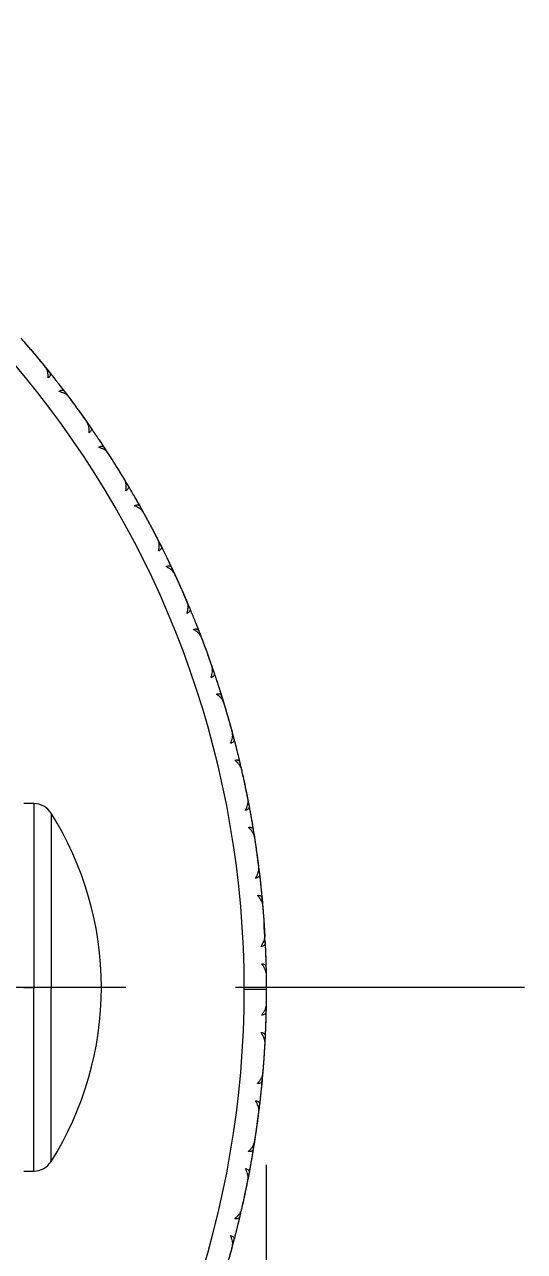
# Model space of a CAD drawing. Extents: x 1661 to 2451, y 0 to 579.
# Drawn here: x 2184.14 to 2195.54, y 518.7 to 546.67 of the extents above; entities that cross this region are included whole.
import ezdxf

# ---------------------------------------------------------------- set-up
doc = ezdxf.new("R2010")
doc.units = 0
doc.header["$LTSCALE"] = 10
doc.header["$MEASUREMENT"] = 0
doc.header["$PDMODE"] = 3
doc.header["$PDSIZE"] = -10
doc.linetypes.add('CENTER', pattern=[2, 1.25, -0.25, 0.25, -0.25])
doc.layers.get('0').update_dxf_attribs({"linetype": 'CONTINUOUS'})
doc.layers.get('DEFPOINTS').update_dxf_attribs({"linetype": 'CONTINUOUS'})
doc.layers.add('1', color=7, linetype='CONTINUOUS')
doc.layers.add('BODY', color=7, linetype='CONTINUOUS')
doc.styles.add('Daelim Dimension', font='')
doc.styles.get('Daelim Dimension').set_extended_font_data('나눔고딕')
doc.dimstyles.new('DEFAULT', dxfattribs={"dimscale": 2, "dimtxt": 2, "dimasz": 2, "dimexe": 0, "dimexo": 2, "dimgap": 1, "dimtad": 1, "dimdec": 0, "dimzin": 9, "dimdsep": 46, "dimtxsty": 'Daelim Dimension', "dimcen": 0.5, "dimclrd": 5, "dimclre": 5, "dimclrt": 256, "dimadec": 1, "dimazin": 0, "dimtfac": 1, "dimtdec": 0, "dimtix": 1, "dimtmove": 0, "dimatfit": 3, "dimfxl": 1, "dimtolj": 1, "dimtzin": 1, "dimlwd": 9, "dimlwe": 9, "dimarcsym": 0})

# ---------------------------------------------------------------- blocks, each defined once
blk = doc.blocks.new('*D14')
at = {"color": 5, "lineweight": 9, "ltscale": 0.5, "transparency": 16777216}
for p, q in [((2017.276, 520.671), (2017.276, 490.276)), ((2189.649, 520.674), (2189.649, 490.276)), ((2021.276, 492.276), (2185.649, 492.276))]:
    blk.add_line(p, q, dxfattribs=at)
at = {"color": 5, "ltscale": 0.5, "transparency": 16777216}
for points in [[(2021.276, 492.943), (2021.276, 491.609), (2017.276, 492.276)], [(2185.649, 492.943), (2185.649, 491.609), (2189.649, 492.276)]]:
    blk.add_solid(points, dxfattribs=at)
at = {"layer": 'DEFPOINTS', "color": 0, "ltscale": 0.5, "transparency": 16777216}
for p in [(2017.276, 524.671), (2189.649, 524.674), (2189.649, 492.276)]:
    blk.add_point(p, dxfattribs=at)
at = {"color": 7, "ltscale": 0.5, "transparency": 16777216, "insert": (2103.463, 499.67), "char_height": 10, "attachment_point": 5, "style": 'Daelim Dimension'}
blk.add_mtext('\\A1;172', dxfattribs=at)

msp = doc.modelspace()

# ---------------------------------------------------------------- linework, layer by layer
at = {"layer": '1', "color": 7, "linetype": 'Continuous', "lineweight": 18}
for p, q in [((2184.35, 528.911), (2184.122, 528.911)), ((2184.122, 520.532), (2184.35, 520.532))]:
    msp.add_line(p, q, dxfattribs=at)
at = {"layer": '1', "color": 7, "linetype": 'Continuous', "lineweight": 13}
for p, q in [((2184.35, 528.911), (2184.35, 524.721)), ((2184.743, 528.693), (2184.743, 524.721)), ((2184.122, 524.721), (2184.35, 524.721)), ((2184.35, 524.721), (2184.35, 524.692)), ((2184.743, 524.721), (2184.35, 524.721)), ((2184.35, 520.532), (2184.35, 524.692)), ((2185.891, 524.721), (2184.743, 524.721)), ((2184.743, 524.721), (2184.743, 524.694)), ((2184.743, 520.749), (2184.743, 524.694)), ((2189.649, 524.674), (2189.149, 524.674))]:
    msp.add_line(p, q, dxfattribs=at)
for start, end in [(0, 152.7834), (207.2194, 0)]:
    msp.add_arc((2167.149, 524.674), 22, start, end, dxfattribs=at)
at = {"layer": '1', "color": 7, "linetype": 'Continuous', "lineweight": 18}
for centre, radius, start, end in [((2184.35, 528.445), 0.465, 32.2309, 90), ((2178.443, 524.721), 7.448, 0, 32.231), ((2178.443, 524.721), 7.448, 327.769, 0), ((2184.35, 520.997), 0.465, 270, 327.7691)]:
    msp.add_arc(centre, radius, start, end, dxfattribs=at)
for points in [[(2184.054, 539.522), (2184.103, 539.467), (2184.2, 539.355), (2184.297, 539.242), (2184.344, 539.185)], [(2184.237, 539.311), (2184.242, 539.306), (2184.247, 539.3), (2184.251, 539.295)], [(2184.345, 539.185), (2184.358, 539.169), (2184.372, 539.152), (2184.385, 539.136)], [(2184.385, 539.136), (2184.399, 539.12), (2184.413, 539.104), (2184.426, 539.088)], [(2184.426, 539.087), (2184.474, 539.03), (2184.568, 538.916), (2184.662, 538.801), (2184.708, 538.743)], [(2184.518, 538.977), (2184.527, 538.966), (2184.536, 538.955), (2184.545, 538.944)], [(2184.662, 538.8), (2184.722, 538.726), (2184.781, 538.651), (2184.84, 538.576)], [(2184.841, 538.576), (2184.854, 538.559), (2184.867, 538.543), (2184.88, 538.526)], [(2184.88, 538.526), (2184.893, 538.509), (2184.906, 538.493), (2184.919, 538.476)], [(2184.919, 538.476), (2184.988, 538.387), (2185.057, 538.297), (2185.125, 538.207)], [(2185.049, 538.307), (2185.094, 538.248), (2185.183, 538.13), (2185.271, 538.01), (2185.315, 537.95)], [(2185.217, 538.083), (2185.221, 538.078), (2185.225, 538.072), (2185.23, 538.066)], [(2185.315, 537.95), (2185.327, 537.933), (2185.34, 537.916), (2185.352, 537.899)], [(2185.352, 537.899), (2185.365, 537.882), (2185.377, 537.864), (2185.39, 537.847)], [(2185.39, 537.847), (2185.433, 537.787), (2185.52, 537.666), (2185.605, 537.545), (2185.647, 537.484)], [(2185.474, 537.73), (2185.482, 537.719), (2185.49, 537.708), (2185.498, 537.696)], [(2185.605, 537.544), (2185.659, 537.466), (2185.714, 537.387), (2185.767, 537.308)], [(2185.767, 537.308), (2185.779, 537.29), (2185.791, 537.273), (2185.803, 537.255)], [(2185.803, 537.255), (2185.815, 537.238), (2185.826, 537.22), (2185.838, 537.203)], [(2185.838, 537.203), (2185.901, 537.109), (2185.963, 537.015), (2186.025, 536.92)], [(2185.956, 537.025), (2185.997, 536.963), (2186.078, 536.839), (2186.157, 536.714), (2186.197, 536.651)], [(2186.108, 536.79), (2186.112, 536.784), (2186.116, 536.778), (2186.12, 536.772)], [(2186.197, 536.651), (2186.208, 536.633), (2186.219, 536.615), (2186.231, 536.597)], [(2186.231, 536.597), (2186.242, 536.579), (2186.253, 536.561), (2186.264, 536.543)], [(2186.264, 536.543), (2186.303, 536.48), (2186.381, 536.353), (2186.457, 536.226), (2186.495, 536.162)], [(2186.34, 536.42), (2186.347, 536.408), (2186.354, 536.396), (2186.362, 536.384)], [(2186.458, 536.225), (2186.507, 536.143), (2186.555, 536.061), (2186.603, 535.979)], [(2186.603, 535.979), (2186.614, 535.96), (2186.624, 535.942), (2186.635, 535.924)], [(2186.635, 535.924), (2186.646, 535.905), (2186.656, 535.887), (2186.667, 535.869)], [(2186.667, 535.868), (2186.723, 535.77), (2186.778, 535.672), (2186.833, 535.573)], [(2186.772, 535.683), (2186.808, 535.619), (2186.88, 535.489), (2186.951, 535.358), (2186.986, 535.293)], [(2186.907, 535.438), (2186.911, 535.432), (2186.914, 535.426), (2186.918, 535.419)], [(2186.986, 535.293), (2186.996, 535.274), (2187.006, 535.255), (2187.016, 535.237)], [(2187.016, 535.237), (2187.026, 535.218), (2187.036, 535.199), (2187.046, 535.181)], [(2187.046, 535.18), (2187.08, 535.115), (2187.149, 534.983), (2187.216, 534.851), (2187.25, 534.785)], [(2187.112, 535.053), (2187.119, 535.041), (2187.125, 535.028), (2187.132, 535.016)], [(2187.217, 534.85), (2187.26, 534.765), (2187.302, 534.68), (2187.344, 534.594)], [(2187.344, 534.594), (2187.354, 534.575), (2187.363, 534.556), (2187.372, 534.537)], [(2187.372, 534.537), (2187.382, 534.518), (2187.391, 534.499), (2187.4, 534.48)], [(2187.4, 534.48), (2187.449, 534.378), (2187.498, 534.276), (2187.545, 534.174)], [(2187.492, 534.288), (2187.524, 534.221), (2187.586, 534.086), (2187.648, 533.951), (2187.678, 533.883)], [(2187.61, 534.034), (2187.613, 534.027), (2187.616, 534.021), (2187.619, 534.014)], [(2187.678, 533.883), (2187.687, 533.864), (2187.696, 533.844), (2187.704, 533.825)], [(2187.704, 533.825), (2187.713, 533.806), (2187.721, 533.786), (2187.73, 533.767)], [(2187.73, 533.767), (2187.76, 533.699), (2187.819, 533.563), (2187.877, 533.426), (2187.906, 533.358)], [(2187.788, 533.635), (2187.793, 533.622), (2187.799, 533.61), (2187.804, 533.597)], [(2187.878, 533.426), (2187.915, 533.338), (2187.951, 533.25), (2187.987, 533.161)], [(2187.987, 533.161), (2187.995, 533.141), (2188.003, 533.122), (2188.011, 533.102)], [(2188.011, 533.102), (2188.019, 533.083), (2188.027, 533.063), (2188.035, 533.043)], [(2188.035, 533.043), (2188.077, 532.938), (2188.118, 532.833), (2188.158, 532.728)], [(2188.113, 532.845), (2188.14, 532.776), (2188.193, 532.638), (2188.245, 532.499), (2188.271, 532.429)], [(2188.213, 532.584), (2188.216, 532.577), (2188.218, 532.57), (2188.221, 532.564)], [(2188.271, 532.429), (2188.278, 532.409), (2188.285, 532.389), (2188.293, 532.369)], [(2188.293, 532.369), (2188.3, 532.349), (2188.307, 532.329), (2188.314, 532.309)], [(2188.314, 532.309), (2188.339, 532.239), (2188.389, 532.099), (2188.437, 531.959), (2188.461, 531.889)], [(2188.363, 532.174), (2188.367, 532.161), (2188.372, 532.147), (2188.377, 532.134)], [(2188.438, 531.958), (2188.468, 531.868), (2188.499, 531.778), (2188.528, 531.687)], [(2188.529, 531.687), (2188.535, 531.667), (2188.542, 531.647), (2188.548, 531.626)], [(2188.548, 531.626), (2188.555, 531.606), (2188.561, 531.586), (2188.568, 531.566)], [(2188.568, 531.566), (2188.602, 531.458), (2188.636, 531.351), (2188.669, 531.243)], [(2188.632, 531.363), (2188.654, 531.292), (2188.698, 531.15), (2188.74, 531.008), (2188.76, 530.937)], [(2188.714, 531.095), (2188.716, 531.088), (2188.718, 531.081), (2188.72, 531.075)], [(2188.76, 530.936), (2188.766, 530.916), (2188.772, 530.896), (2188.778, 530.875)], [(2188.778, 530.875), (2188.784, 530.855), (2188.79, 530.835), (2188.795, 530.814)], [(2188.795, 530.814), (2188.816, 530.743), (2188.855, 530.6), (2188.894, 530.456), (2188.913, 530.385)], [(2188.834, 530.676), (2188.838, 530.662), (2188.842, 530.649), (2188.845, 530.635)], [(2188.894, 530.456), (2188.918, 530.363), (2188.942, 530.271), (2188.966, 530.179)], [(2188.966, 530.178), (2188.971, 530.158), (2188.976, 530.137), (2188.981, 530.117)], [(2188.981, 530.117), (2188.986, 530.096), (2188.991, 530.076), (2188.996, 530.055)], [(2188.996, 530.055), (2189.023, 529.945), (2189.05, 529.836), (2189.075, 529.726)], [(2189.046, 529.848), (2189.063, 529.776), (2189.097, 529.631), (2189.129, 529.486), (2189.144, 529.414)], [(2189.109, 529.575), (2189.111, 529.568), (2189.112, 529.561), (2189.114, 529.554)], [(2189.145, 529.414), (2189.149, 529.393), (2189.153, 529.372), (2189.158, 529.352)], [(2189.158, 529.352), (2189.162, 529.331), (2189.167, 529.31), (2189.171, 529.289)], [(2189.171, 529.289), (2189.186, 529.217), (2189.216, 529.071), (2189.244, 528.925), (2189.258, 528.853)], [(2189.2, 529.148), (2189.203, 529.135), (2189.206, 529.121), (2189.208, 529.107)], [(2189.244, 528.925), (2189.262, 528.831), (2189.28, 528.737), (2189.297, 528.643)], [(2189.297, 528.643), (2189.3, 528.622), (2189.304, 528.601), (2189.308, 528.581)], [(2189.308, 528.581), (2189.311, 528.56), (2189.315, 528.539), (2189.319, 528.518)], [(2189.319, 528.518), (2189.338, 528.407), (2189.356, 528.295), (2189.374, 528.184)], [(2189.354, 528.308), (2189.366, 528.235), (2189.389, 528.088), (2189.411, 527.941), (2189.422, 527.868)], [(2189.397, 528.032), (2189.399, 528.025), (2189.4, 528.017), (2189.401, 528.01)], [(2189.422, 527.868), (2189.425, 527.847), (2189.428, 527.826), (2189.431, 527.805)], [(2189.431, 527.805), (2189.433, 527.784), (2189.436, 527.763), (2189.439, 527.742)], [(2189.439, 527.742), (2189.449, 527.668), (2189.469, 527.521), (2189.487, 527.374), (2189.496, 527.3)], [(2189.458, 527.599), (2189.46, 527.585), (2189.462, 527.572), (2189.464, 527.558)], [(2189.487, 527.373), (2189.498, 527.278), (2189.509, 527.184), (2189.519, 527.089)], [(2189.52, 527.089), (2189.522, 527.068), (2189.524, 527.046), (2189.526, 527.025)], [(2189.526, 527.025), (2189.528, 527.004), (2189.531, 526.983), (2189.533, 526.962)], [(2189.533, 526.962), (2189.544, 526.85), (2189.555, 526.737), (2189.565, 526.625)], [(2189.553, 526.75), (2189.56, 526.676), (2189.573, 526.529), (2189.585, 526.381), (2189.59, 526.307)], [(2189.578, 526.472), (2189.578, 526.464), (2189.579, 526.457), (2189.579, 526.45)], [(2189.59, 526.306), (2189.592, 526.285), (2189.593, 526.264), (2189.595, 526.243)], [(2189.595, 526.243), (2189.596, 526.222), (2189.598, 526.201), (2189.599, 526.18)], [(2189.624, 525.735), (2189.621, 525.809), (2189.613, 525.957), (2189.604, 526.105), (2189.599, 526.179)], [(2189.608, 526.036), (2189.609, 526.03), (2189.609, 526.024), (2189.609, 526.018)], [(2189.621, 525.797), (2189.626, 525.706), (2189.63, 525.614), (2189.633, 525.522)], [(2189.633, 525.522), (2189.634, 525.501), (2189.635, 525.48), (2189.636, 525.459)], [(2189.636, 525.459), (2189.637, 525.438), (2189.637, 525.416), (2189.638, 525.395)], [(2189.638, 525.395), (2189.642, 525.282), (2189.644, 525.169), (2189.646, 525.057)], [(2189.644, 525.182), (2189.645, 525.116), (2189.646, 525.05), (2189.647, 524.984)], [(2189.648, 524.903), (2189.648, 524.895), (2189.648, 524.888), (2189.649, 524.881)], [(2189.649, 524.78), (2189.649, 524.766), (2189.649, 524.751), (2189.649, 524.737)], [(2189.649, 524.674), (2189.649, 524.652), (2189.649, 524.631), (2189.649, 524.61)], [(2189.649, 524.61), (2189.649, 524.59), (2189.649, 524.571), (2189.649, 524.551)], [(2189.647, 524.331), (2189.646, 524.275), (2189.645, 524.22), (2189.644, 524.165)], [(2189.649, 524.466), (2189.648, 524.452), (2189.648, 524.438), (2189.648, 524.424)], [(2189.645, 524.238), (2189.643, 524.143), (2189.641, 524.047), (2189.638, 523.952)], [(2189.633, 523.825), (2189.629, 523.712), (2189.624, 523.599), (2189.618, 523.486)], [(2189.636, 523.888), (2189.635, 523.867), (2189.634, 523.846), (2189.633, 523.825)], [(2189.638, 523.952), (2189.637, 523.931), (2189.637, 523.909), (2189.636, 523.888)], [(2189.624, 523.612), (2189.621, 523.538), (2189.613, 523.39), (2189.604, 523.242), (2189.599, 523.168)], [(2189.599, 523.167), (2189.598, 523.146), (2189.596, 523.125), (2189.595, 523.104)], [(2189.61, 523.333), (2189.609, 523.325), (2189.609, 523.318), (2189.608, 523.311)], [(2189.59, 523.04), (2189.585, 522.966), (2189.573, 522.818), (2189.56, 522.671), (2189.553, 522.597)], [(2189.579, 522.897), (2189.578, 522.883), (2189.577, 522.869), (2189.576, 522.855)], [(2189.595, 523.104), (2189.593, 523.083), (2189.592, 523.062), (2189.59, 523.041)], [(2189.56, 522.67), (2189.552, 522.575), (2189.543, 522.48), (2189.533, 522.385)], [(2189.526, 522.322), (2189.524, 522.301), (2189.522, 522.28), (2189.52, 522.259)], [(2189.533, 522.385), (2189.531, 522.364), (2189.528, 522.343), (2189.526, 522.322)], [(2189.496, 522.047), (2189.487, 521.973), (2189.469, 521.826), (2189.449, 521.679), (2189.439, 521.605)], [(2189.519, 522.258), (2189.507, 522.146), (2189.494, 522.034), (2189.481, 521.922)], [(2189.461, 521.769), (2189.46, 521.762), (2189.459, 521.755), (2189.458, 521.748)], [(2189.422, 521.479), (2189.411, 521.406), (2189.389, 521.259), (2189.366, 521.112), (2189.354, 521.039)], [(2189.431, 521.542), (2189.428, 521.521), (2189.425, 521.5), (2189.422, 521.479)], [(2189.439, 521.605), (2189.436, 521.584), (2189.433, 521.563), (2189.431, 521.542)], [(2189.401, 521.337), (2189.399, 521.323), (2189.397, 521.309), (2189.394, 521.295)], [(2189.366, 521.112), (2189.351, 521.017), (2189.335, 520.923), (2189.319, 520.829)], [(2189.297, 520.704), (2189.277, 520.593), (2189.256, 520.482), (2189.234, 520.371)], [(2189.308, 520.766), (2189.304, 520.746), (2189.3, 520.725), (2189.297, 520.704)], [(2189.319, 520.829), (2189.315, 520.808), (2189.311, 520.787), (2189.308, 520.766)], [(2189.258, 520.495), (2189.244, 520.422), (2189.216, 520.276), (2189.186, 520.131), (2189.171, 520.058)], [(2189.171, 520.058), (2189.167, 520.037), (2189.162, 520.016), (2189.158, 519.996)], [(2189.204, 520.22), (2189.203, 520.213), (2189.201, 520.206), (2189.2, 520.199)], [(2189.144, 519.933), (2189.129, 519.861), (2189.097, 519.716), (2189.063, 519.571), (2189.046, 519.499)], [(2189.114, 519.793), (2189.111, 519.779), (2189.108, 519.766), (2189.105, 519.752)], [(2189.158, 519.996), (2189.153, 519.975), (2189.149, 519.954), (2189.145, 519.933)], [(2189.063, 519.57), (2189.042, 519.478), (2189.019, 519.385), (2188.996, 519.292)], [(2188.981, 519.23), (2188.976, 519.21), (2188.971, 519.189), (2188.966, 519.169)], [(2188.996, 519.292), (2188.991, 519.271), (2188.986, 519.251), (2188.981, 519.23)], [(2188.913, 518.962), (2188.894, 518.891), (2188.855, 518.747), (2188.816, 518.604), (2188.795, 518.533)], [(2188.966, 519.169), (2188.938, 519.059), (2188.91, 518.95), (2188.88, 518.841)]]:
    msp.add_open_spline(points, degree=3, dxfattribs=at)
for points, weights in [([(2184.138, 539.426), (2184.388, 539.138), (2184.628, 538.842)], [1, 0.999856305361, 1]), ([(2184.708, 538.743), (2184.881, 538.527), (2185.049, 538.307)], [1, 0.9999245188, 1]), ([(2185.126, 538.205), (2185.355, 537.901), (2185.574, 537.588)], [1, 0.999856305361, 1]), ([(2185.647, 537.484), (2185.804, 537.256), (2185.956, 537.025)], [1, 0.9999245188, 1]), ([(2186.026, 536.918), (2186.233, 536.598), (2186.43, 536.272)], [1, 0.999856305361, 1]), ([(2186.495, 536.162), (2186.637, 535.924), (2186.772, 535.683)], [1, 0.9999245188, 1]), ([(2186.834, 535.572), (2187.019, 535.238), (2187.192, 534.898)], [1, 0.999856305361, 1]), ([(2187.25, 534.785), (2187.374, 534.538), (2187.492, 534.288)], [1, 0.999924518799, 1]), ([(2187.546, 534.172), (2187.707, 533.826), (2187.856, 533.475)], [1, 0.999856305361, 1]), ([(2187.906, 533.358), (2188.013, 533.103), (2188.113, 532.845)], [1, 0.9999245188, 1]), ([(2188.159, 532.726), (2188.296, 532.37), (2188.42, 532.009)], [1, 0.999856305361, 1]), ([(2188.461, 531.889), (2188.55, 531.627), (2188.632, 531.363)], [1, 0.9999245188, 1]), ([(2188.67, 531.241), (2188.781, 530.876), (2188.88, 530.508)], [1, 0.999856305361, 1]), ([(2188.913, 530.385), (2188.983, 530.117), (2189.046, 529.848)], [1, 0.9999245188, 1]), ([(2189.075, 529.724), (2189.161, 529.352), (2189.234, 528.978)], [1, 0.999856305361, 1]), ([(2189.258, 528.853), (2189.309, 528.581), (2189.354, 528.308)], [1, 0.9999245188, 1]), ([(2189.374, 528.182), (2189.434, 527.805), (2189.48, 527.427)], [1, 0.999856305361, 1]), ([(2189.496, 527.3), (2189.528, 527.026), (2189.553, 526.75)], [1, 0.9999245188, 1]), ([(2189.565, 526.623), (2189.598, 526.243), (2189.618, 525.862)], [1, 0.999856305361, 1]), ([(2189.624, 525.735), (2189.637, 525.459), (2189.644, 525.182)], [1, 0.9999245188, 1]), ([(2189.646, 525.055), (2189.649, 524.864), (2189.649, 524.674)], [1, 0.999964075695, 1]), ([(2189.649, 524.674), (2189.649, 524.483), (2189.646, 524.292)], [1, 0.999964075695, 1]), ([(2189.644, 524.165), (2189.637, 523.888), (2189.624, 523.612)], [1, 0.9999245188, 1]), ([(2189.618, 523.485), (2189.598, 523.104), (2189.565, 522.724)], [1, 0.999856305361, 1]), ([(2189.553, 522.597), (2189.528, 522.321), (2189.496, 522.047)], [1, 0.9999245188, 1]), ([(2189.48, 521.92), (2189.434, 521.542), (2189.374, 521.165)], [1, 0.999856305361, 1]), ([(2189.354, 521.039), (2189.309, 520.766), (2189.258, 520.495)], [1, 0.9999245188, 1]), ([(2189.234, 520.369), (2189.161, 519.995), (2189.075, 519.623)], [1, 0.999856305361, 1]), ([(2189.046, 519.499), (2188.983, 519.23), (2188.913, 518.962)], [1, 0.9999245188, 1]), ([(2188.88, 518.839), (2188.781, 518.471), (2188.67, 518.106)], [1, 0.999856305361, 1])]:
    msp.add_rational_spline(points, weights, degree=2, dxfattribs=at)
for points, knots in [([(2184.678, 538.62), (2184.678, 538.645), (2184.677, 538.668), (2184.673, 538.712), (2184.67, 538.732), (2184.664, 538.761), (2184.662, 538.77), (2184.656, 538.787), (2184.654, 538.795), (2184.644, 538.818), (2184.637, 538.831), (2184.628, 538.842)], [0, 0, 0, 0, 0.25, 0.25, 0.5, 0.5, 0.625, 0.625, 0.75, 0.75, 1, 1, 1, 1]), ([(2184.708, 538.743), (2184.716, 538.733), (2184.721, 538.724), (2184.725, 538.709), (2184.726, 538.704), (2184.726, 538.693), (2184.726, 538.688), (2184.722, 538.672), (2184.717, 538.662), (2184.706, 538.646), (2184.701, 538.641), (2184.691, 538.63), (2184.685, 538.625), (2184.678, 538.62)], [0, 0, 0, 0, 0.25, 0.25, 0.375, 0.375, 0.5, 0.5, 0.75, 0.75, 0.875, 0.875, 1, 1, 1, 1]), ([(2184.922, 538.308), (2184.936, 538.318), (2184.948, 538.326), (2184.966, 538.333), (2184.972, 538.335), (2184.984, 538.337), (2184.989, 538.338), (2185.005, 538.337), (2185.015, 538.334), (2185.029, 538.327), (2185.033, 538.323), (2185.041, 538.316), (2185.045, 538.312), (2185.049, 538.307)], [0, 0, 0, 0, 0.25, 0.25, 0.375, 0.375, 0.5, 0.5, 0.75, 0.75, 0.875, 0.875, 1, 1, 1, 1]), ([(2185.126, 538.205), (2185.117, 538.216), (2185.106, 538.227), (2185.08, 538.246), (2185.065, 538.255), (2185.03, 538.272), (2185.01, 538.28), (2184.969, 538.295), (2184.946, 538.302), (2184.922, 538.308)], [0, 0, 0, 0, 0.25, 0.25, 0.5, 0.5, 0.75, 0.75, 1, 1, 1, 1]), ([(2185.608, 537.363), (2185.61, 537.388), (2185.611, 537.411), (2185.61, 537.455), (2185.608, 537.476), (2185.604, 537.505), (2185.602, 537.514), (2185.598, 537.532), (2185.596, 537.54), (2185.588, 537.563), (2185.582, 537.577), (2185.574, 537.588)], [0, 0, 0, 0, 0.25, 0.25, 0.5, 0.5, 0.625, 0.625, 0.75, 0.75, 1, 1, 1, 1]), ([(2185.647, 537.484), (2185.654, 537.474), (2185.658, 537.464), (2185.661, 537.449), (2185.662, 537.444), (2185.662, 537.433), (2185.661, 537.428), (2185.656, 537.413), (2185.65, 537.402), (2185.638, 537.388), (2185.633, 537.383), (2185.622, 537.373), (2185.615, 537.368), (2185.608, 537.363)], [0, 0, 0, 0, 0.25, 0.25, 0.375, 0.375, 0.5, 0.5, 0.75, 0.75, 0.875, 0.875, 1, 1, 1, 1]), ([(2185.83, 537.035), (2185.844, 537.044), (2185.857, 537.051), (2185.876, 537.057), (2185.882, 537.058), (2185.893, 537.06), (2185.899, 537.06), (2185.915, 537.058), (2185.925, 537.055), (2185.938, 537.046), (2185.942, 537.043), (2185.949, 537.035), (2185.953, 537.03), (2185.956, 537.025)], [0, 0, 0, 0, 0.25, 0.25, 0.375, 0.375, 0.5, 0.5, 0.75, 0.75, 0.875, 0.875, 1, 1, 1, 1]), ([(2186.026, 536.918), (2186.018, 536.93), (2186.008, 536.941), (2185.983, 536.962), (2185.969, 536.972), (2185.935, 536.992), (2185.916, 537.001), (2185.875, 537.019), (2185.854, 537.027), (2185.83, 537.035)], [0, 0, 0, 0, 0.25, 0.25, 0.5, 0.5, 0.75, 0.75, 1, 1, 1, 1]), ([(2186.449, 536.045), (2186.452, 536.069), (2186.454, 536.092), (2186.456, 536.136), (2186.456, 536.157), (2186.454, 536.186), (2186.453, 536.195), (2186.45, 536.213), (2186.449, 536.222), (2186.442, 536.246), (2186.437, 536.26), (2186.43, 536.272)], [0, 0, 0, 0, 0.25, 0.25, 0.5, 0.5, 0.625, 0.625, 0.75, 0.75, 1, 1, 1, 1]), ([(2186.495, 536.162), (2186.501, 536.152), (2186.505, 536.142), (2186.507, 536.126), (2186.508, 536.121), (2186.506, 536.111), (2186.505, 536.106), (2186.5, 536.091), (2186.493, 536.081), (2186.48, 536.067), (2186.474, 536.062), (2186.463, 536.053), (2186.456, 536.049), (2186.449, 536.045)], [0, 0, 0, 0, 0.25, 0.25, 0.375, 0.375, 0.5, 0.5, 0.75, 0.75, 0.875, 0.875, 1, 1, 1, 1]), ([(2186.647, 535.701), (2186.661, 535.71), (2186.675, 535.716), (2186.694, 535.72), (2186.7, 535.721), (2186.712, 535.722), (2186.717, 535.722), (2186.733, 535.719), (2186.743, 535.715), (2186.755, 535.705), (2186.759, 535.702), (2186.766, 535.693), (2186.769, 535.688), (2186.772, 535.683)], [0, 0, 0, 0, 0.25, 0.25, 0.375, 0.375, 0.5, 0.5, 0.75, 0.75, 0.875, 0.875, 1, 1, 1, 1]), ([(2186.834, 535.572), (2186.827, 535.584), (2186.818, 535.596), (2186.795, 535.618), (2186.781, 535.63), (2186.748, 535.652), (2186.73, 535.662), (2186.691, 535.682), (2186.67, 535.692), (2186.647, 535.701)], [0, 0, 0, 0, 0.25, 0.25, 0.5, 0.5, 0.75, 0.75, 1, 1, 1, 1]), ([(2187.195, 534.671), (2187.2, 534.695), (2187.204, 534.718), (2187.209, 534.762), (2187.21, 534.782), (2187.21, 534.811), (2187.21, 534.821), (2187.208, 534.839), (2187.207, 534.847), (2187.203, 534.872), (2187.198, 534.886), (2187.192, 534.898)], [0, 0, 0, 0, 0.25, 0.25, 0.5, 0.5, 0.625, 0.625, 0.75, 0.75, 1, 1, 1, 1]), ([(2187.25, 534.785), (2187.255, 534.774), (2187.258, 534.763), (2187.259, 534.748), (2187.259, 534.743), (2187.257, 534.733), (2187.256, 534.728), (2187.249, 534.713), (2187.242, 534.704), (2187.227, 534.691), (2187.222, 534.687), (2187.209, 534.678), (2187.202, 534.675), (2187.195, 534.671)], [0, 0, 0, 0, 0.25, 0.25, 0.375, 0.375, 0.5, 0.5, 0.75, 0.75, 0.875, 0.875, 1, 1, 1, 1]), ([(2187.369, 534.314), (2187.384, 534.322), (2187.398, 534.327), (2187.417, 534.33), (2187.423, 534.331), (2187.435, 534.331), (2187.44, 534.33), (2187.456, 534.326), (2187.465, 534.321), (2187.477, 534.311), (2187.48, 534.307), (2187.487, 534.298), (2187.489, 534.293), (2187.492, 534.288)], [0, 0, 0, 0, 0.25, 0.25, 0.375, 0.375, 0.5, 0.5, 0.75, 0.75, 0.875, 0.875, 1, 1, 1, 1]), ([(2187.546, 534.172), (2187.54, 534.185), (2187.532, 534.197), (2187.51, 534.221), (2187.497, 534.234), (2187.466, 534.258), (2187.449, 534.27), (2187.411, 534.292), (2187.391, 534.304), (2187.369, 534.314)], [0, 0, 0, 0, 0.25, 0.25, 0.5, 0.5, 0.75, 0.75, 1, 1, 1, 1]), ([(2187.843, 533.248), (2187.85, 533.272), (2187.856, 533.295), (2187.864, 533.338), (2187.867, 533.358), (2187.868, 533.387), (2187.869, 533.397), (2187.869, 533.415), (2187.868, 533.424), (2187.865, 533.448), (2187.862, 533.463), (2187.856, 533.475)], [0, 0, 0, 0, 0.25, 0.25, 0.5, 0.5, 0.625, 0.625, 0.75, 0.75, 1, 1, 1, 1]), ([(2187.906, 533.358), (2187.911, 533.347), (2187.913, 533.336), (2187.913, 533.321), (2187.912, 533.316), (2187.91, 533.305), (2187.908, 533.301), (2187.9, 533.286), (2187.893, 533.278), (2187.877, 533.266), (2187.871, 533.262), (2187.858, 533.255), (2187.851, 533.251), (2187.843, 533.248)], [0, 0, 0, 0, 0.25, 0.25, 0.375, 0.375, 0.5, 0.5, 0.75, 0.75, 0.875, 0.875, 1, 1, 1, 1]), ([(2187.992, 532.881), (2188.007, 532.887), (2188.022, 532.891), (2188.041, 532.893), (2188.047, 532.893), (2188.059, 532.892), (2188.065, 532.891), (2188.08, 532.886), (2188.089, 532.881), (2188.099, 532.87), (2188.103, 532.865), (2188.108, 532.856), (2188.111, 532.851), (2188.113, 532.845)], [0, 0, 0, 0, 0.25, 0.25, 0.375, 0.375, 0.5, 0.5, 0.75, 0.75, 0.875, 0.875, 1, 1, 1, 1]), ([(2188.159, 532.726), (2188.154, 532.739), (2188.147, 532.752), (2188.127, 532.778), (2188.114, 532.791), (2188.085, 532.817), (2188.069, 532.83), (2188.033, 532.856), (2188.013, 532.868), (2187.992, 532.881)], [0, 0, 0, 0, 0.25, 0.25, 0.5, 0.5, 0.75, 0.75, 1, 1, 1, 1]), ([(2188.391, 531.784), (2188.399, 531.807), (2188.406, 531.829), (2188.418, 531.872), (2188.422, 531.892), (2188.426, 531.921), (2188.427, 531.93), (2188.428, 531.948), (2188.428, 531.957), (2188.427, 531.982), (2188.424, 531.997), (2188.42, 532.009)], [0, 0, 0, 0, 0.25, 0.25, 0.5, 0.5, 0.625, 0.625, 0.75, 0.75, 1, 1, 1, 1]), ([(2188.461, 531.889), (2188.465, 531.878), (2188.467, 531.867), (2188.466, 531.851), (2188.465, 531.846), (2188.461, 531.836), (2188.459, 531.832), (2188.451, 531.818), (2188.442, 531.81), (2188.426, 531.799), (2188.42, 531.796), (2188.407, 531.789), (2188.399, 531.786), (2188.391, 531.784)], [0, 0, 0, 0, 0.25, 0.25, 0.375, 0.375, 0.5, 0.5, 0.75, 0.75, 0.875, 0.875, 1, 1, 1, 1]), ([(2188.514, 531.407), (2188.53, 531.412), (2188.544, 531.415), (2188.564, 531.416), (2188.57, 531.415), (2188.581, 531.414), (2188.587, 531.412), (2188.602, 531.406), (2188.61, 531.4), (2188.62, 531.388), (2188.623, 531.384), (2188.628, 531.374), (2188.63, 531.369), (2188.632, 531.363)], [0, 0, 0, 0, 0.25, 0.25, 0.375, 0.375, 0.5, 0.5, 0.75, 0.75, 0.875, 0.875, 1, 1, 1, 1]), ([(2188.67, 531.241), (2188.666, 531.254), (2188.659, 531.268), (2188.641, 531.295), (2188.63, 531.309), (2188.602, 531.337), (2188.587, 531.351), (2188.553, 531.379), (2188.534, 531.393), (2188.514, 531.407)], [0, 0, 0, 0, 0.25, 0.25, 0.5, 0.5, 0.75, 0.75, 1, 1, 1, 1]), ([(2188.835, 530.285), (2188.845, 530.307), (2188.854, 530.329), (2188.868, 530.371), (2188.874, 530.391), (2188.88, 530.419), (2188.881, 530.428), (2188.883, 530.446), (2188.884, 530.455), (2188.885, 530.48), (2188.883, 530.495), (2188.88, 530.508)], [0, 0, 0, 0, 0.25, 0.25, 0.5, 0.5, 0.625, 0.625, 0.75, 0.75, 1, 1, 1, 1]), ([(2188.913, 530.385), (2188.916, 530.373), (2188.917, 530.362), (2188.914, 530.347), (2188.913, 530.342), (2188.909, 530.332), (2188.907, 530.328), (2188.897, 530.315), (2188.888, 530.307), (2188.871, 530.297), (2188.865, 530.294), (2188.851, 530.289), (2188.843, 530.287), (2188.835, 530.285)], [0, 0, 0, 0, 0.25, 0.25, 0.375, 0.375, 0.5, 0.5, 0.75, 0.75, 0.875, 0.875, 1, 1, 1, 1]), ([(2188.931, 529.9), (2188.948, 529.904), (2188.962, 529.906), (2188.982, 529.905), (2188.988, 529.905), (2188.999, 529.902), (2189.005, 529.9), (2189.019, 529.893), (2189.027, 529.887), (2189.036, 529.874), (2189.039, 529.869), (2189.043, 529.859), (2189.045, 529.854), (2189.046, 529.848)], [0, 0, 0, 0, 0.25, 0.25, 0.375, 0.375, 0.5, 0.5, 0.75, 0.75, 0.875, 0.875, 1, 1, 1, 1]), ([(2189.075, 529.724), (2189.072, 529.737), (2189.067, 529.751), (2189.05, 529.78), (2189.04, 529.794), (2189.015, 529.824), (2189.001, 529.839), (2188.968, 529.87), (2188.951, 529.885), (2188.931, 529.9)], [0, 0, 0, 0, 0.25, 0.25, 0.5, 0.5, 0.75, 0.75, 1, 1, 1, 1]), ([(2189.174, 528.758), (2189.185, 528.78), (2189.195, 528.801), (2189.212, 528.842), (2189.219, 528.861), (2189.227, 528.889), (2189.23, 528.898), (2189.233, 528.916), (2189.235, 528.925), (2189.237, 528.949), (2189.237, 528.964), (2189.234, 528.978)], [0, 0, 0, 0, 0.25, 0.25, 0.5, 0.5, 0.625, 0.625, 0.75, 0.75, 1, 1, 1, 1]), ([(2189.258, 528.853), (2189.26, 528.841), (2189.26, 528.83), (2189.257, 528.815), (2189.255, 528.81), (2189.251, 528.801), (2189.248, 528.796), (2189.238, 528.784), (2189.228, 528.777), (2189.211, 528.768), (2189.204, 528.766), (2189.19, 528.762), (2189.182, 528.76), (2189.174, 528.758)], [0, 0, 0, 0, 0.25, 0.25, 0.375, 0.375, 0.5, 0.5, 0.75, 0.75, 0.875, 0.875, 1, 1, 1, 1]), ([(2189.243, 528.368), (2189.259, 528.371), (2189.274, 528.372), (2189.294, 528.37), (2189.3, 528.369), (2189.311, 528.365), (2189.316, 528.363), (2189.33, 528.355), (2189.337, 528.348), (2189.346, 528.335), (2189.348, 528.33), (2189.352, 528.319), (2189.353, 528.314), (2189.354, 528.308)], [0, 0, 0, 0, 0.25, 0.25, 0.375, 0.375, 0.5, 0.5, 0.75, 0.75, 0.875, 0.875, 1, 1, 1, 1]), ([(2189.374, 528.182), (2189.372, 528.196), (2189.367, 528.21), (2189.353, 528.239), (2189.344, 528.255), (2189.321, 528.286), (2189.308, 528.302), (2189.278, 528.335), (2189.261, 528.351), (2189.243, 528.368)], [0, 0, 0, 0, 0.25, 0.25, 0.5, 0.5, 0.75, 0.75, 1, 1, 1, 1]), ([(2189.405, 527.212), (2189.418, 527.233), (2189.43, 527.253), (2189.45, 527.293), (2189.458, 527.312), (2189.468, 527.339), (2189.471, 527.348), (2189.475, 527.365), (2189.477, 527.374), (2189.481, 527.398), (2189.482, 527.413), (2189.48, 527.427)], [0, 0, 0, 0, 0.25, 0.25, 0.5, 0.5, 0.625, 0.625, 0.75, 0.75, 1, 1, 1, 1]), ([(2189.496, 527.3), (2189.497, 527.288), (2189.496, 527.277), (2189.492, 527.262), (2189.49, 527.258), (2189.485, 527.249), (2189.482, 527.245), (2189.47, 527.233), (2189.461, 527.227), (2189.443, 527.22), (2189.436, 527.218), (2189.421, 527.214), (2189.414, 527.213), (2189.405, 527.212)], [0, 0, 0, 0, 0.25, 0.25, 0.375, 0.375, 0.5, 0.5, 0.75, 0.75, 0.875, 0.875, 1, 1, 1, 1]), ([(2189.447, 526.818), (2189.463, 526.82), (2189.478, 526.819), (2189.497, 526.816), (2189.503, 526.814), (2189.514, 526.81), (2189.519, 526.808), (2189.533, 526.799), (2189.54, 526.791), (2189.547, 526.777), (2189.549, 526.772), (2189.552, 526.762), (2189.553, 526.756), (2189.553, 526.75)], [0, 0, 0, 0, 0.25, 0.25, 0.375, 0.375, 0.5, 0.5, 0.75, 0.75, 0.875, 0.875, 1, 1, 1, 1]), ([(2189.565, 526.623), (2189.564, 526.637), (2189.56, 526.651), (2189.548, 526.682), (2189.54, 526.698), (2189.519, 526.731), (2189.507, 526.748), (2189.479, 526.782), (2189.464, 526.8), (2189.447, 526.818)], [0, 0, 0, 0, 0.25, 0.25, 0.5, 0.5, 0.75, 0.75, 1, 1, 1, 1]), ([(2189.528, 525.653), (2189.543, 525.673), (2189.555, 525.693), (2189.578, 525.731), (2189.588, 525.749), (2189.599, 525.776), (2189.603, 525.784), (2189.609, 525.801), (2189.611, 525.81), (2189.617, 525.834), (2189.619, 525.849), (2189.618, 525.862)], [0, 0, 0, 0, 0.25, 0.25, 0.5, 0.5, 0.625, 0.625, 0.75, 0.75, 1, 1, 1, 1]), ([(2189.624, 525.735), (2189.625, 525.723), (2189.624, 525.712), (2189.618, 525.698), (2189.616, 525.693), (2189.61, 525.684), (2189.607, 525.68), (2189.595, 525.67), (2189.585, 525.664), (2189.566, 525.658), (2189.559, 525.657), (2189.544, 525.654), (2189.536, 525.654), (2189.528, 525.653)], [0, 0, 0, 0, 0.25, 0.25, 0.375, 0.375, 0.5, 0.5, 0.75, 0.75, 0.875, 0.875, 1, 1, 1, 1]), ([(2189.542, 525.257), (2189.559, 525.258), (2189.573, 525.256), (2189.592, 525.252), (2189.598, 525.25), (2189.609, 525.245), (2189.614, 525.242), (2189.626, 525.232), (2189.633, 525.224), (2189.639, 525.21), (2189.641, 525.205), (2189.643, 525.194), (2189.644, 525.188), (2189.644, 525.182)], [0, 0, 0, 0, 0.25, 0.25, 0.375, 0.375, 0.5, 0.5, 0.75, 0.75, 0.875, 0.875, 1, 1, 1, 1]), ([(2189.646, 525.055), (2189.646, 525.069), (2189.643, 525.083), (2189.633, 525.114), (2189.626, 525.131), (2189.608, 525.166), (2189.597, 525.183), (2189.572, 525.22), (2189.558, 525.238), (2189.542, 525.257)], [0, 0, 0, 0, 0.25, 0.25, 0.5, 0.5, 0.75, 0.75, 1, 1, 1, 1]), ([(2189.542, 524.09), (2189.558, 524.109), (2189.572, 524.127), (2189.597, 524.164), (2189.608, 524.181), (2189.621, 524.207), (2189.626, 524.215), (2189.633, 524.232), (2189.636, 524.24), (2189.643, 524.264), (2189.646, 524.278), (2189.646, 524.292)], [0, 0, 0, 0, 0.25, 0.25, 0.5, 0.5, 0.625, 0.625, 0.75, 0.75, 1, 1, 1, 1]), ([(2189.644, 524.165), (2189.643, 524.153), (2189.641, 524.142), (2189.635, 524.128), (2189.632, 524.123), (2189.626, 524.115), (2189.622, 524.112), (2189.609, 524.102), (2189.599, 524.097), (2189.58, 524.092), (2189.573, 524.091), (2189.558, 524.09), (2189.55, 524.09), (2189.542, 524.09)], [0, 0, 0, 0, 0.25, 0.25, 0.375, 0.375, 0.5, 0.5, 0.75, 0.75, 0.875, 0.875, 1, 1, 1, 1]), ([(2189.618, 523.485), (2189.619, 523.498), (2189.617, 523.513), (2189.609, 523.545), (2189.603, 523.562), (2189.588, 523.598), (2189.578, 523.616), (2189.555, 523.654), (2189.543, 523.674), (2189.528, 523.694)], [0, 0, 0, 0, 0.25, 0.25, 0.5, 0.5, 0.75, 0.75, 1, 1, 1, 1]), ([(2189.528, 523.694), (2189.545, 523.693), (2189.559, 523.691), (2189.578, 523.685), (2189.584, 523.683), (2189.594, 523.677), (2189.599, 523.674), (2189.611, 523.663), (2189.616, 523.654), (2189.622, 523.64), (2189.623, 523.635), (2189.625, 523.624), (2189.625, 523.618), (2189.624, 523.612)], [0, 0, 0, 0, 0.25, 0.25, 0.375, 0.375, 0.5, 0.5, 0.75, 0.75, 0.875, 0.875, 1, 1, 1, 1]), ([(2189.447, 522.529), (2189.464, 522.547), (2189.479, 522.565), (2189.507, 522.599), (2189.519, 522.616), (2189.534, 522.64), (2189.539, 522.649), (2189.547, 522.665), (2189.551, 522.673), (2189.56, 522.696), (2189.564, 522.71), (2189.565, 522.724)], [0, 0, 0, 0, 0.25, 0.25, 0.5, 0.5, 0.625, 0.625, 0.75, 0.75, 1, 1, 1, 1]), ([(2189.553, 522.597), (2189.552, 522.585), (2189.549, 522.574), (2189.542, 522.561), (2189.539, 522.556), (2189.532, 522.549), (2189.528, 522.545), (2189.515, 522.536), (2189.504, 522.532), (2189.485, 522.529), (2189.478, 522.528), (2189.463, 522.528), (2189.455, 522.528), (2189.447, 522.529)], [0, 0, 0, 0, 0.25, 0.25, 0.375, 0.375, 0.5, 0.5, 0.75, 0.75, 0.875, 0.875, 1, 1, 1, 1]), ([(2189.48, 521.92), (2189.482, 521.934), (2189.481, 521.949), (2189.476, 521.981), (2189.471, 521.998), (2189.458, 522.035), (2189.45, 522.054), (2189.43, 522.094), (2189.418, 522.114), (2189.405, 522.135)], [0, 0, 0, 0, 0.25, 0.25, 0.5, 0.5, 0.75, 0.75, 1, 1, 1, 1]), ([(2189.405, 522.135), (2189.422, 522.133), (2189.436, 522.13), (2189.454, 522.123), (2189.46, 522.12), (2189.47, 522.114), (2189.474, 522.11), (2189.486, 522.099), (2189.491, 522.09), (2189.495, 522.075), (2189.496, 522.069), (2189.497, 522.059), (2189.496, 522.053), (2189.496, 522.047)], [0, 0, 0, 0, 0.25, 0.25, 0.375, 0.375, 0.5, 0.5, 0.75, 0.75, 0.875, 0.875, 1, 1, 1, 1]), ([(2189.243, 520.979), (2189.261, 520.996), (2189.278, 521.012), (2189.308, 521.044), (2189.321, 521.06), (2189.338, 521.084), (2189.343, 521.092), (2189.352, 521.107), (2189.357, 521.115), (2189.367, 521.137), (2189.372, 521.151), (2189.374, 521.165)], [0, 0, 0, 0, 0.25, 0.25, 0.5, 0.5, 0.625, 0.625, 0.75, 0.75, 1, 1, 1, 1]), ([(2189.354, 521.039), (2189.352, 521.027), (2189.348, 521.017), (2189.34, 521.004), (2189.337, 521), (2189.33, 520.993), (2189.325, 520.989), (2189.311, 520.981), (2189.3, 520.978), (2189.281, 520.976), (2189.274, 520.976), (2189.259, 520.977), (2189.251, 520.978), (2189.243, 520.979)], [0, 0, 0, 0, 0.25, 0.25, 0.375, 0.375, 0.5, 0.5, 0.75, 0.75, 0.875, 0.875, 1, 1, 1, 1]), ([(2189.234, 520.369), (2189.237, 520.383), (2189.237, 520.398), (2189.234, 520.43), (2189.23, 520.448), (2189.22, 520.485), (2189.213, 520.505), (2189.195, 520.546), (2189.185, 520.567), (2189.174, 520.589)], [0, 0, 0, 0, 0.25, 0.25, 0.5, 0.5, 0.75, 0.75, 1, 1, 1, 1]), ([(2189.174, 520.589), (2189.19, 520.586), (2189.205, 520.582), (2189.222, 520.573), (2189.228, 520.57), (2189.237, 520.563), (2189.241, 520.559), (2189.251, 520.547), (2189.256, 520.538), (2189.259, 520.522), (2189.26, 520.517), (2189.26, 520.506), (2189.259, 520.5), (2189.258, 520.495)], [0, 0, 0, 0, 0.25, 0.25, 0.375, 0.375, 0.5, 0.5, 0.75, 0.75, 0.875, 0.875, 1, 1, 1, 1]), ([(2188.931, 519.447), (2188.951, 519.462), (2188.968, 519.477), (2189, 519.508), (2189.015, 519.523), (2189.033, 519.545), (2189.039, 519.552), (2189.05, 519.567), (2189.054, 519.574), (2189.066, 519.596), (2189.072, 519.61), (2189.075, 519.623)], [0, 0, 0, 0, 0.25, 0.25, 0.5, 0.5, 0.625, 0.625, 0.75, 0.75, 1, 1, 1, 1]), ([(2189.046, 519.499), (2189.044, 519.487), (2189.039, 519.477), (2189.03, 519.465), (2189.027, 519.461), (2189.019, 519.454), (2189.014, 519.451), (2189, 519.445), (2188.989, 519.442), (2188.969, 519.441), (2188.962, 519.442), (2188.947, 519.444), (2188.939, 519.445), (2188.931, 519.447)], [0, 0, 0, 0, 0.25, 0.25, 0.375, 0.375, 0.5, 0.5, 0.75, 0.75, 0.875, 0.875, 1, 1, 1, 1]), ([(2188.88, 518.839), (2188.883, 518.852), (2188.885, 518.867), (2188.884, 518.9), (2188.882, 518.918), (2188.874, 518.956), (2188.868, 518.976), (2188.854, 519.018), (2188.845, 519.04), (2188.835, 519.062)], [0, 0, 0, 0, 0.25, 0.25, 0.5, 0.5, 0.75, 0.75, 1, 1, 1, 1]), ([(2188.835, 519.062), (2188.852, 519.058), (2188.865, 519.053), (2188.882, 519.043), (2188.887, 519.04), (2188.896, 519.032), (2188.9, 519.028), (2188.91, 519.015), (2188.914, 519.006), (2188.916, 518.99), (2188.916, 518.985), (2188.915, 518.974), (2188.914, 518.968), (2188.913, 518.962)], [0, 0, 0, 0, 0.25, 0.25, 0.375, 0.375, 0.5, 0.5, 0.75, 0.75, 0.875, 0.875, 1, 1, 1, 1])]:
    msp.add_open_spline(points, degree=3, knots=knots, dxfattribs=at)
at = {"layer": 'BODY', "color": 1, "linetype": 'CENTER', "lineweight": 5}
msp.add_line((2008.946, 524.722), (2195.539, 524.722), dxfattribs=at)

# ---------------------------------------------------------------- dimensions: what is measured, and where the dimension line sits
at = {"color": 5, "ltscale": 0.5}
dim = msp.add_linear_dim(base=(2189.649, 492.276), p1=(2017.276, 524.671), p2=(2189.649, 524.674), dimstyle='DEFAULT', override={"dimtxt": 5, "dimexe": 1, "dimclrt": 7}, dxfattribs=at)
dim.commit()
dim.dimension.update_dxf_attribs({"geometry": '*D14', "text_midpoint": (2103.463, 499.67)})

doc.saveas('drawing.dxf')
